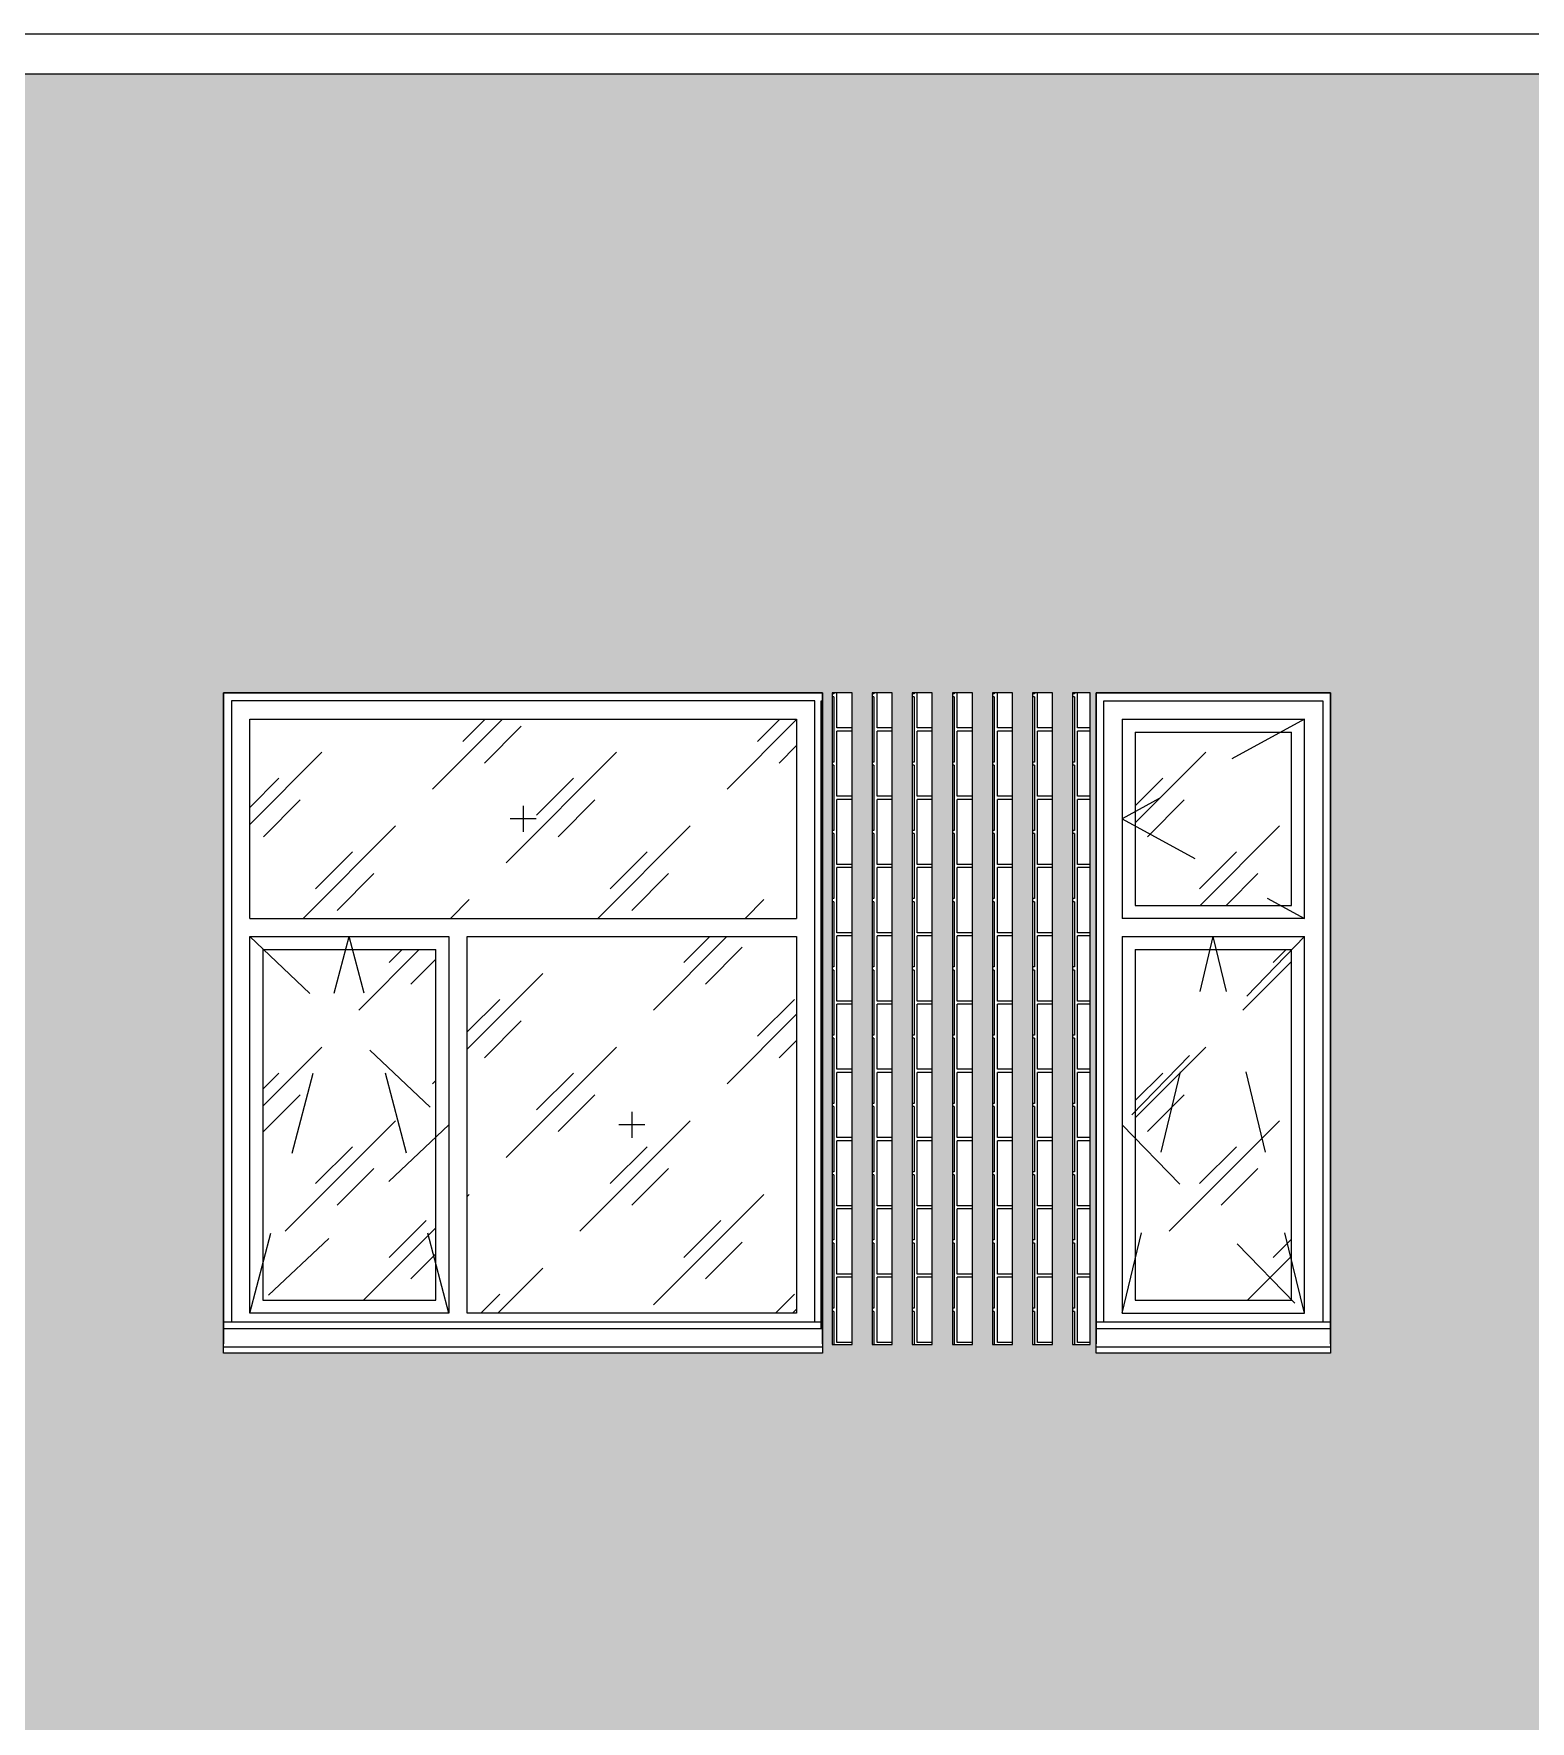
# Model space of a CAD drawing. Header units: millimetres. Extents: x 3914 to 319671, y -18248 to 19136.
# Drawn here: x 141344 to 147091, y 7454 to 13930 of the extents above; entities that cross this region are included whole.
import ezdxf

# ---------------------------------------------------------------- set-up
doc = ezdxf.new("R2010")
doc.units = ezdxf.units.MM
doc.linetypes.add('Штрих', pattern=[635, 317.5, -317.5])
for name, color, linetype, lineweight in [('A-GENM', 7, 'Continuous', 9), ('A-GLAZ', 7, 'Continuous', 9), ('A-GLAZ-1', 7, 'Continuous', 5), ('A-GLAZ-2', 7, 'Штрих', 5), ('A-WALL', 7, 'Continuous', 5), ('A-WALL-PATT', 7, 'Continuous', 5), ('I-WALL', 7, 'Continuous', 5)]:
    doc.layers.add(name, color=color, linetype=linetype, lineweight=lineweight)
pattern_1 = [(45, (66990.3, 100), (-282.8427, 282.8427), [200, -600]), (45, (66790.3, 0), (-282.8427, 282.8427), [600, -200]), (45, (67190.3, -100), (-282.8427, 282.8427), [200, -600])]

# ---------------------------------------------------------------- blocks, each defined once
blk = doc.blocks.new('парапет4 - парапет-20644611-АР2_ТР1_Фасад 1-___')
at = {"layer": 'A-GENM'}
for p, q in [((89049.9, 13930), (125390, 13930)), ((89057, 13775.9), (125382.9, 13775.9))]:
    blk.add_line(p, q, dxfattribs=at)
blk = doc.blocks.new('Окно_СКБ_2Ст_Фрамуга сверху_БезПР - ОК-7__л__2300х2500_h__Вестибюль_ залы ДОО ДУ-V62-АР2_ТР1_Фасад 1-___')
at = {"layer": 'A-GLAZ-1'}
h = blk.add_hatch(dxfattribs=at)
h.set_pattern_fill('FP_27', color=256, style=0, pattern_type=2)
h.set_pattern_definition(pattern_1)
h.paths.add_polyline_path([(104782.6, 10535), (105080, 10535), (105080, 11300), (102980, 11300), (102980, 10535), (103815, 10535)], flags=0)
h = blk.add_hatch(dxfattribs=at)
h.set_pattern_fill('FP_27', color=256, style=0, pattern_type=2)
h.set_pattern_definition(pattern_1)
h.paths.add_polyline_path([(104968.2, 9020), (105080, 9020), (105080, 10465), (103815, 10465), (103815, 9020), (104782.6, 9020)], flags=0)
h = blk.add_hatch(dxfattribs=at)
h.set_pattern_fill('FP_27', color=256, style=0, pattern_type=2)
h.set_pattern_definition(pattern_1)
h.paths.add_polyline_path([(103695, 9070), (103695, 10415), (103030, 10415), (103030, 9070), (103250.3, 9070)], flags=0)
for p, q in [((102880, 11400), (102880, 8902.5)), ((105180, 11400), (102880, 11400)), ((105180, 8902.5), (105180, 11400)), ((102910, 11370), (102910, 8985)), ((105150, 11370), (102910, 11370)), ((105150, 8985), (105150, 11370)), ((102980, 10535), (102980, 11300)), ((102980, 11300), (105080, 11300)), ((105080, 11300), (105080, 10535)), ((102980, 10535), (105080, 10535)), ((102980, 9020), (102980, 10465)), ((102980, 10465), (103745, 10465)), ((103745, 10465), (103745, 9020)), ((103815, 9020), (103815, 10465)), ((103815, 10465), (105080, 10465)), ((105080, 10465), (105080, 9020)), ((103030, 10415), (103030, 9070)), ((103030, 10415), (103695, 10415)), ((103695, 9070), (103695, 10415)), ((103030, 9070), (103695, 9070)), ((103745, 9020), (102980, 9020)), ((105080, 9020), (103815, 9020))]:
    blk.add_line(p, q, dxfattribs=at)
at = {"layer": 'A-GLAZ-2'}
for p, q in [((104030, 10967.5), (104030, 10867.5)), ((104080, 10917.5), (103980, 10917.5)), ((102980, 9020), (103362.5, 10465)), ((102980, 10465), (103745, 9742.5)), ((103745, 9020), (103362.5, 10465)), ((104447.5, 9792.5), (104447.5, 9692.5)), ((103745, 9742.5), (102980, 9020)), ((104497.5, 9742.5), (104397.5, 9742.5))]:
    blk.add_line(p, q, dxfattribs=at)
blk = doc.blocks.new('Окно_СКБ_1Ст_БезПР - ОК-6__л__900х2500_h_ с форточкой_Вестибюль_ залы ДОО-V82-АР2_ТР1_Фасад 1-___')
at = {"layer": 'A-GLAZ-1'}
h = blk.add_hatch(dxfattribs=at)
h.set_pattern_fill('FP_27', color=256, style=0, pattern_type=2)
h.set_pattern_definition(pattern_1)
h.paths.add_polyline_path([(106980, 10585), (106980, 11250), (106380, 11250), (106380, 10585), (106697.9, 10585)], flags=0)
h = blk.add_hatch(dxfattribs=at)
h.set_pattern_fill('FP_27', color=256, style=0, pattern_type=2)
h.set_pattern_definition(pattern_1)
h.paths.add_polyline_path([(106380, 9070), (106980, 9070), (106980, 10415), (106380, 10415), (106380, 9315.3)], flags=0)
for p, q in [((106230, 11400), (106230, 8902.5)), ((107130, 11400), (106230, 11400)), ((107130, 8902.5), (107130, 11400)), ((106260, 8985), (106260, 11370)), ((106260, 11370), (107100, 11370)), ((107100, 11370), (107100, 8985)), ((106330, 11300), (106330, 10535)), ((106330, 11300), (107030, 11300)), ((107030, 10535), (107030, 11300)), ((106380, 11250), (106380, 10585)), ((106380, 11250), (106980, 11250)), ((106980, 10585), (106980, 11250)), ((106380, 10585), (106980, 10585)), ((107030, 10535), (106330, 10535)), ((106330, 10465), (106330, 9020)), ((106330, 10465), (107030, 10465)), ((107030, 9020), (107030, 10465)), ((106380, 10415), (106380, 9070)), ((106380, 10415), (106980, 10415)), ((106980, 9070), (106980, 10415)), ((106380, 9070), (106980, 9070)), ((106330, 9020), (107030, 9020))]:
    blk.add_line(p, q, dxfattribs=at)
at = {"layer": 'A-GLAZ-2'}
for p, q in [((107030, 11300), (106330, 10917.5)), ((106330, 10917.5), (107030, 10535)), ((106330, 9020), (106680, 10465)), ((107030, 10465), (106330, 9742.5)), ((107030, 9020), (106680, 10465)), ((106330, 9742.5), (107030, 9020))]:
    blk.add_line(p, q, dxfattribs=at)
blk = doc.blocks.new('Фахверк_Влож_Уголок - Уголок_Фахверка-V169-АР2_ТР1_Фасад 1-___')
at = {"layer": 'A-GENM'}
for p, q in [((97074, 11370), (97080, 11370)), ((97074, 8958.8), (97074, 11370))]:
    blk.add_line(p, q, dxfattribs=at)
blk = doc.blocks.new('WNW_Отлив - Отлив_металлический-V209-АР2_ТР1_Фасад 1-___')
at = {"layer": 'A-GLAZ-1'}
for p, q in [((105174, 8985), (102880, 8985)), ((105174, 8960), (102880, 8960)), ((102880, 8891), (102880, 8902.5)), ((102880, 8866), (102880, 8891)), ((102880, 8891), (105180, 8891)), ((105180, 8902.5), (105180, 8891)), ((105180, 8891), (105180, 8866)), ((105180, 8866), (102880, 8866))]:
    blk.add_line(p, q, dxfattribs=at)
blk = doc.blocks.new('WNW_Отлив - Отлив_металлический-V187-АР2_ТР1_Фасад 1-___')
at = {"layer": 'A-GLAZ-1'}
for p, q in [((67060, 9285), (66160, 9285)), ((67060, 9260), (66160, 9260)), ((66160, 9191), (66160, 9202.5)), ((67060, 9202.5), (67060, 9191)), ((66160, 9166), (66160, 9191)), ((66160, 9191), (67060, 9191)), ((67060, 9166), (66160, 9166)), ((67060, 9191), (67060, 9166))]:
    blk.add_line(p, q, dxfattribs=at)

msp = doc.modelspace()

# ---------------------------------------------------------------- hatches: boundary and pattern name
at = {"layer": 'A-WALL-PATT'}
h = msp.add_hatch(dxfattribs=at)
h.set_pattern_fill('FP_21', color=256, style=0, pattern_type=2)
h.set_pattern_definition([(180, (164523.65, 8471), (-2e-14, -154), [125, -137]), (90, (164523.65, 8406), (-262, 2e-14), [65, -89]), (180, (164523.65, 8406), (-2e-14, -154), [125, -137]), (90, (164535.65, 8406), (-262, 2e-14), [65, -89]), (180, (164660.65, 8406), (-2e-14, -154), [125, -137]), (180, (164660.65, 8471), (-2e-14, -154), [125, -137]), (90, (164404.65, 8483), (-262, 2e-14), [65, -89]), (90, (164654.65, 8483), (-262, 2e-14), [65, -89]), (0, (164404.65, 8483), (0, -154), [250, -12]), (0, (164404.65, 8548), (0, -154), [250, -12])])
h.paths.add_polyline_path([(128303.7, 8400), (164273.7, 8400), (164273.7, 13776), (128303.7, 13774.9), (128303.7, 10879.6)], flags=0)
h.paths.add_polyline_path([(156234.4, 8866), (156223.7, 8867), (156223.7, 8900), (155173.7, 8900), (155173.7, 8866), (152873.7, 8867), (152873.7, 11400), (157123.7, 11400), (157123.7, 8866), (156771.1, 8866)], flags=0)
h.paths.add_polyline_path([(140023.7, 8866), (137323.7, 8867), (137323.7, 11400), (140023.7, 11400), (140023.7, 8867)], flags=0)
h.paths.add_polyline_path([(132516.3, 8866), (131923.7, 8867), (131923.7, 8900), (131123.7, 8900), (131123.7, 8866), (130223.7, 8867), (130223.7, 11400), (136273.7, 11400), (136273.7, 8866), (133973.7, 8867), (133973.7, 8900), (132823.7, 8900), (132823.7, 8866)], flags=0)
h.paths.add_polyline_path([(159423.7, 8866), (158523.7, 8867), (158523.7, 11400), (162923.7, 11400), (162923.7, 8866), (160623.7, 8867), (160622.7, 8900), (159423.7, 8900), (159423.7, 8867)], flags=0)
h.paths.add_polyline_path([(145508.5, 8866), (145423.7, 8867), (145423.7, 8900), (144373.7, 8900), (144373.7, 8866), (142073.7, 8867), (142073.7, 11400), (146323.7, 11400), (146323.7, 8866)], flags=0)
h.paths.add_polyline_path([(151637.6, 8866), (150823.7, 8867), (150823.7, 11400), (151723.7, 11400), (151723.7, 8866)], flags=0)
h.paths.add_polyline_path([(148123.7, 8866), (147223.7, 8867), (147223.7, 11400), (149923.7, 11400), (149923.7, 8866), (148383.1, 8866)], flags=0)
h = msp.add_hatch(dxfattribs=at)
h.set_pattern_fill('FP_84', color=256, style=0, pattern_type=2)
h.set_pattern_definition([(270, (134603.02, 41383.13), (154, 9e-15), [125, -137]), (180, (134668.02, 41383.13), (-3e-14, -262), [65, -89]), (270, (134668.02, 41383.13), (154, 9e-15), [125, -137]), (180, (134668.02, 41395.13), (-3e-14, -262), [65, -89]), (270, (134668.02, 41520.13), (154, 9e-15), [125, -137]), (270, (134603.02, 41520.13), (154, 9e-15), [125, -137]), (180, (134591.02, 41264.13), (-3e-14, -262), [65, -89]), (180, (134591.02, 41514.13), (-3e-14, -262), [65, -89]), (90, (134591.02, 41264.13), (154, -9e-15), [250, -12]), (90, (134526.02, 41264.13), (154, -9e-15), [250, -12])])
h.paths.add_polyline_path([(160545.7, 8900), (160545.7, 11400), (160470.7, 11400), (160470.7, 8900)], flags=0)
h.paths.add_polyline_path([(160393.7, 8900), (160393.7, 11400), (160316.7, 11400), (160316.7, 8900)], flags=0)
h.paths.add_polyline_path([(160162.7, 8900), (160239.7, 8900), (160239.7, 11400), (160162.7, 11400), (160162.7, 9315.3)], flags=0)
h.paths.add_polyline_path([(160085.7, 8900), (160085.7, 11400), (160008.7, 11400), (160008.7, 8900), (160065, 8900)], flags=0)
h.paths.add_polyline_path([(159931.7, 8900), (159931.7, 11400), (159854.7, 11400), (159854.7, 8900)], flags=0)
h.paths.add_polyline_path([(159777.7, 8900), (159777.7, 11400), (159700.7, 11400), (159700.7, 8900)], flags=0)
h.paths.add_polyline_path([(159623.7, 8900), (159623.7, 11400), (159546.7, 11400), (159546.7, 8900)], flags=0)
h.paths.add_polyline_path([(159469.7, 8900), (159469.7, 11400), (159423.7, 11400), (159423.7, 8900)], flags=0)
h.paths.add_polyline_path([(156157.1, 8900), (156157.1, 11400), (156080.1, 11400), (156080.1, 8900)], flags=0)
h.paths.add_polyline_path([(156003.1, 8900), (156003.1, 11400), (155926.1, 11400), (155926.1, 8900)], flags=0)
h.paths.add_polyline_path([(155772.1, 8900), (155849.1, 8900), (155849.1, 11400), (155772.1, 11400), (155772.1, 9315.3)], flags=0)
h.paths.add_polyline_path([(155695.1, 8900), (155695.1, 11400), (155618.1, 11400), (155618.1, 8900)], flags=0)
h.paths.add_polyline_path([(155541.1, 8900), (155541.1, 11400), (155464.1, 11400), (155464.1, 8900)], flags=0)
h.paths.add_polyline_path([(155310.1, 8900), (155387.1, 8900), (155387.1, 11400), (155310.1, 11400), (155310.1, 9315.3)], flags=0)
h.paths.add_polyline_path([(155233.1, 8900), (155233.1, 11400), (155173.7, 11400), (155173.7, 8900)], flags=0)
h.paths.add_polyline_path([(145400.7, 8900), (145423.7, 8900), (145423.7, 11400), (145400.7, 11400), (145400.7, 8902.5)], flags=0)
h.paths.add_polyline_path([(145333.7, 8900), (145333.7, 11400), (145256.7, 11400), (145256.7, 8900)], flags=0)
h.paths.add_polyline_path([(144373.7, 8900), (144409.7, 8900), (144409.7, 11400), (144373.7, 11400), (144373.7, 8902.5)], flags=0)
h.paths.add_polyline_path([(145179.7, 8900), (145179.7, 11400), (145102.7, 11400), (145102.7, 8900)], flags=0)
h.paths.add_polyline_path([(144948.7, 8900), (145025.7, 8900), (145025.7, 11400), (144948.7, 11400), (144948.7, 9315.3)], flags=0)
h.paths.add_polyline_path([(144871.7, 8900), (144871.7, 11400), (144794.7, 11400), (144794.7, 8900)], flags=0)
h.paths.add_polyline_path([(144717.7, 8900), (144717.7, 11400), (144640.7, 11400), (144640.7, 8900)], flags=0)
h.paths.add_polyline_path([(144563.7, 8900), (144563.7, 11400), (144486.7, 11400), (144486.7, 8900)], flags=0)
h.paths.add_polyline_path([(133973.7, 8900), (133973.7, 11400), (133903.4, 11400), (133903.4, 8900)], flags=0)
h.paths.add_polyline_path([(133826.4, 8900), (133826.4, 11400), (133749.4, 11400), (133749.4, 8900)], flags=0)
h.paths.add_polyline_path([(133672.4, 8900), (133672.4, 11400), (133595.4, 11400), (133595.4, 8900)], flags=0)
h.paths.add_polyline_path([(133518.4, 8900), (133518.4, 11400), (133441.4, 11400), (133441.4, 8900)], flags=0)
h.paths.add_polyline_path([(133287.4, 8900), (133364.4, 8900), (133364.4, 11400), (133287.4, 11400), (133287.4, 9315.3)], flags=0)
h.paths.add_polyline_path([(133210.4, 8900), (133210.4, 11400), (133133.4, 11400), (133133.4, 8900)], flags=0)
h.paths.add_polyline_path([(133056.4, 8900), (133056.4, 11400), (132979.4, 11400), (132979.4, 8900)], flags=0)
h.paths.add_polyline_path([(132823.7, 8900), (132902.4, 8900), (132902.4, 11400), (132823.7, 11400), (132823.7, 8902.5)], flags=0)
h = msp.add_hatch(dxfattribs=at)
h.set_pattern_fill('FP_101', color=256, style=0, pattern_type=2)
h.set_pattern_definition([(270, (147277.53, 10860.68), (154, 9e-15), [125, -137]), (180, (147342.53, 10860.68), (-3e-14, -262), [65, -89]), (270, (147342.53, 10860.68), (154, 9e-15), [125, -137]), (180, (147342.53, 10872.68), (-3e-14, -262), [65, -89]), (270, (147342.53, 10997.68), (154, 9e-15), [125, -137]), (270, (147277.53, 10997.68), (154, 9e-15), [125, -137]), (180, (147265.53, 10741.68), (-3e-14, -262), [65, -89]), (180, (147265.53, 10991.68), (-3e-14, -262), [65, -89]), (90, (147265.53, 10741.68), (154, -9e-15), [250, -12]), (90, (147200.53, 10741.68), (154, -9e-15), [250, -12])])
h.paths.add_polyline_path([(145179.7, 8900), (145256.7, 8900), (145256.7, 11401), (145179.7, 11401), (145179.7, 9315.3)], flags=0)
h.paths.add_polyline_path([(144717.7, 8900), (144794.7, 8900), (144794.7, 11401), (144717.7, 11401), (144717.7, 9315.3)], flags=0)
h.paths.add_polyline_path([(145025.7, 8900), (145102.7, 8900), (145102.7, 11401), (145025.7, 11401), (145025.7, 9315.3)], flags=0)
h.paths.add_polyline_path([(144409.7, 8900), (144486.7, 8900), (144486.7, 11401), (144409.7, 11401), (144409.7, 9315.3)], flags=0)
h.paths.add_polyline_path([(144563.7, 8900), (144640.7, 8900), (144640.7, 11401), (144563.7, 11401), (144563.7, 9315.3)], flags=0)
h.paths.add_polyline_path([(144871.7, 8900), (144948.7, 8900), (144948.7, 11401), (144871.7, 11401), (144871.7, 9315.3)], flags=0)
h.paths.add_polyline_path([(145333.7, 8900), (145400.7, 8900), (145400.7, 11401), (145333.7, 11401), (145333.7, 9315.3)], flags=0)
h = msp.add_hatch(dxfattribs=at)
h.set_pattern_fill('FP_17', color=256, style=0, pattern_type=2)
h.set_pattern_definition([(180, (164523.65, 4271), (-2e-14, -154), [125, -137]), (90, (164523.65, 4206), (-262, 2e-14), [65, -89]), (180, (164523.65, 4206), (-2e-14, -154), [125, -137]), (90, (164535.65, 4206), (-262, 2e-14), [65, -89]), (180, (164660.65, 4206), (-2e-14, -154), [125, -137]), (180, (164660.65, 4271), (-2e-14, -154), [125, -137]), (90, (164404.65, 4283), (-262, 2e-14), [65, -89]), (90, (164654.65, 4283), (-262, 2e-14), [65, -89]), (0, (164404.65, 4283), (0, -154), [250, -12]), (0, (164404.65, 4348), (0, -154), [250, -12])])
h.paths.add_polyline_path([(128303.7, 4200), (164273.7, 4200), (164273.7, 8400), (128303.7, 8400), (128303.7, 4622.4)], flags=0)
h.paths.add_polyline_path([(152873.7, 4666), (152873.7, 4700), (151723.7, 4700), (151723.7, 4666), (149423.7, 4667), (149423.7, 7200), (153773.7, 7200), (153773.7, 4666), (153169.8, 4666)], flags=0)
h.paths.add_polyline_path([(148123.7, 4666), (147223.7, 4667), (147223.7, 7200), (148123.7, 7200), (148123.7, 4667)], flags=0)
h.paths.add_polyline_path([(134426.9, 4666), (131923.7, 4667), (131923.7, 7200), (134873.7, 7200), (134873.7, 4666), (134782.7, 4666)], flags=0)
h.paths.add_polyline_path([(162923.7, 4666), (162023.7, 4667), (162023.7, 7200), (162923.7, 7200), (162923.7, 4667)], flags=0)
h.paths.add_polyline_path([(161223.7, 4666), (158523.7, 4667), (158523.7, 7200), (161223.7, 7200), (161223.7, 4667)], flags=0)
h.paths.add_polyline_path([(139123.7, 4666), (139123.7, 4700), (138223.7, 4700), (138223.7, 4666), (135923.7, 4667), (135923.7, 7200), (140023.7, 7200), (140023.7, 4666), (139226.7, 4666)], flags=0)
h.paths.add_polyline_path([(130931.9, 4666), (130223.7, 4667), (130223.7, 7200), (131123.7, 7200), (131123.7, 4666)], flags=0)
h.paths.add_polyline_path([(142954.7, 4666), (142073.7, 4667), (142073.7, 7200), (146323.7, 7200), (146323.7, 4666), (144023.7, 4667), (144023.1, 4700), (142973.7, 4700), (142973.7, 4666)], flags=0)
h.paths.add_polyline_path([(157123.7, 4666), (154823.7, 4667), (154823.7, 7200), (157123.7, 7200), (157123.7, 4667)], flags=0)

# ---------------------------------------------------------------- linework, layer by layer
at = {"layer": 'A-WALL'}
for p, q in [((142073.7, 8902.5), (142073.7, 11400)), ((142073.7, 11400), (144373.7, 11400)), ((144373.7, 11400), (144373.7, 8902.5)), ((145423.7, 11400), (146323.7, 11400)), ((145423.7, 8902.5), (145423.7, 11400)), ((146323.7, 11400), (146323.7, 8902.5))]:
    msp.add_line(p, q, dxfattribs=at)
at = {"layer": 'I-WALL'}
for p, q in [((144486.7, 11401), (144409.7, 11401)), ((144409.7, 11401), (144409.7, 8900)), ((144486.7, 8900), (144486.7, 11401)), ((144640.7, 11401), (144563.7, 11401)), ((144563.7, 11401), (144563.7, 8900)), ((144640.7, 8900), (144640.7, 11401)), ((144794.7, 11401), (144717.7, 11401)), ((144717.7, 11401), (144717.7, 8900)), ((144794.7, 8900), (144794.7, 11401)), ((144948.7, 11401), (144871.7, 11401)), ((144871.7, 11401), (144871.7, 8900)), ((144948.7, 8900), (144948.7, 11401)), ((145102.7, 11401), (145025.7, 11401)), ((145025.7, 11401), (145025.7, 8900)), ((145102.7, 8900), (145102.7, 11401)), ((145256.7, 11401), (145179.7, 11401)), ((145179.7, 11401), (145179.7, 8900)), ((145256.7, 8900), (145256.7, 11401)), ((145400.7, 11401), (145333.7, 11401)), ((145333.7, 11401), (145333.7, 8900)), ((145400.7, 8900), (145400.7, 11401)), ((144409.7, 8900), (144486.7, 8900)), ((144563.7, 8900), (144640.7, 8900)), ((144717.7, 8900), (144794.7, 8900)), ((144871.7, 8900), (144948.7, 8900)), ((145025.7, 8900), (145102.7, 8900)), ((145179.7, 8900), (145256.7, 8900)), ((145333.7, 8900), (145400.7, 8900))]:
    msp.add_line(p, q, dxfattribs=at)

# ---------------------------------------------------------------- block references
at = {"layer": 'A-GENM'}
for name, p in [('парапет4 - парапет-20644611-АР2_ТР1_Фасад 1-___', (39193.7, 0)), ('Фахверк_Влож_Уголок - Уголок_Фахверка-V169-АР2_ТР1_Фасад 1-___', (47293.7, 0))]:
    msp.add_blockref(name, p, dxfattribs=at)
at = {"layer": 'A-GLAZ'}
for name, p in [('Окно_СКБ_2Ст_Фрамуга сверху_БезПР - ОК-7__л__2300х2500_h__Вестибюль_ залы ДОО ДУ-V62-АР2_ТР1_Фасад 1-___', (39193.7, 0)), ('Окно_СКБ_1Ст_БезПР - ОК-6__л__900х2500_h_ с форточкой_Вестибюль_ залы ДОО-V82-АР2_ТР1_Фасад 1-___', (39193.7, 0)), ('WNW_Отлив - Отлив_металлический-V209-АР2_ТР1_Фасад 1-___', (39193.7, 0)), ('WNW_Отлив - Отлив_металлический-V187-АР2_ТР1_Фасад 1-___', (79263.7, -300))]:
    msp.add_blockref(name, p, dxfattribs=at)

doc.saveas('drawing.dxf')
